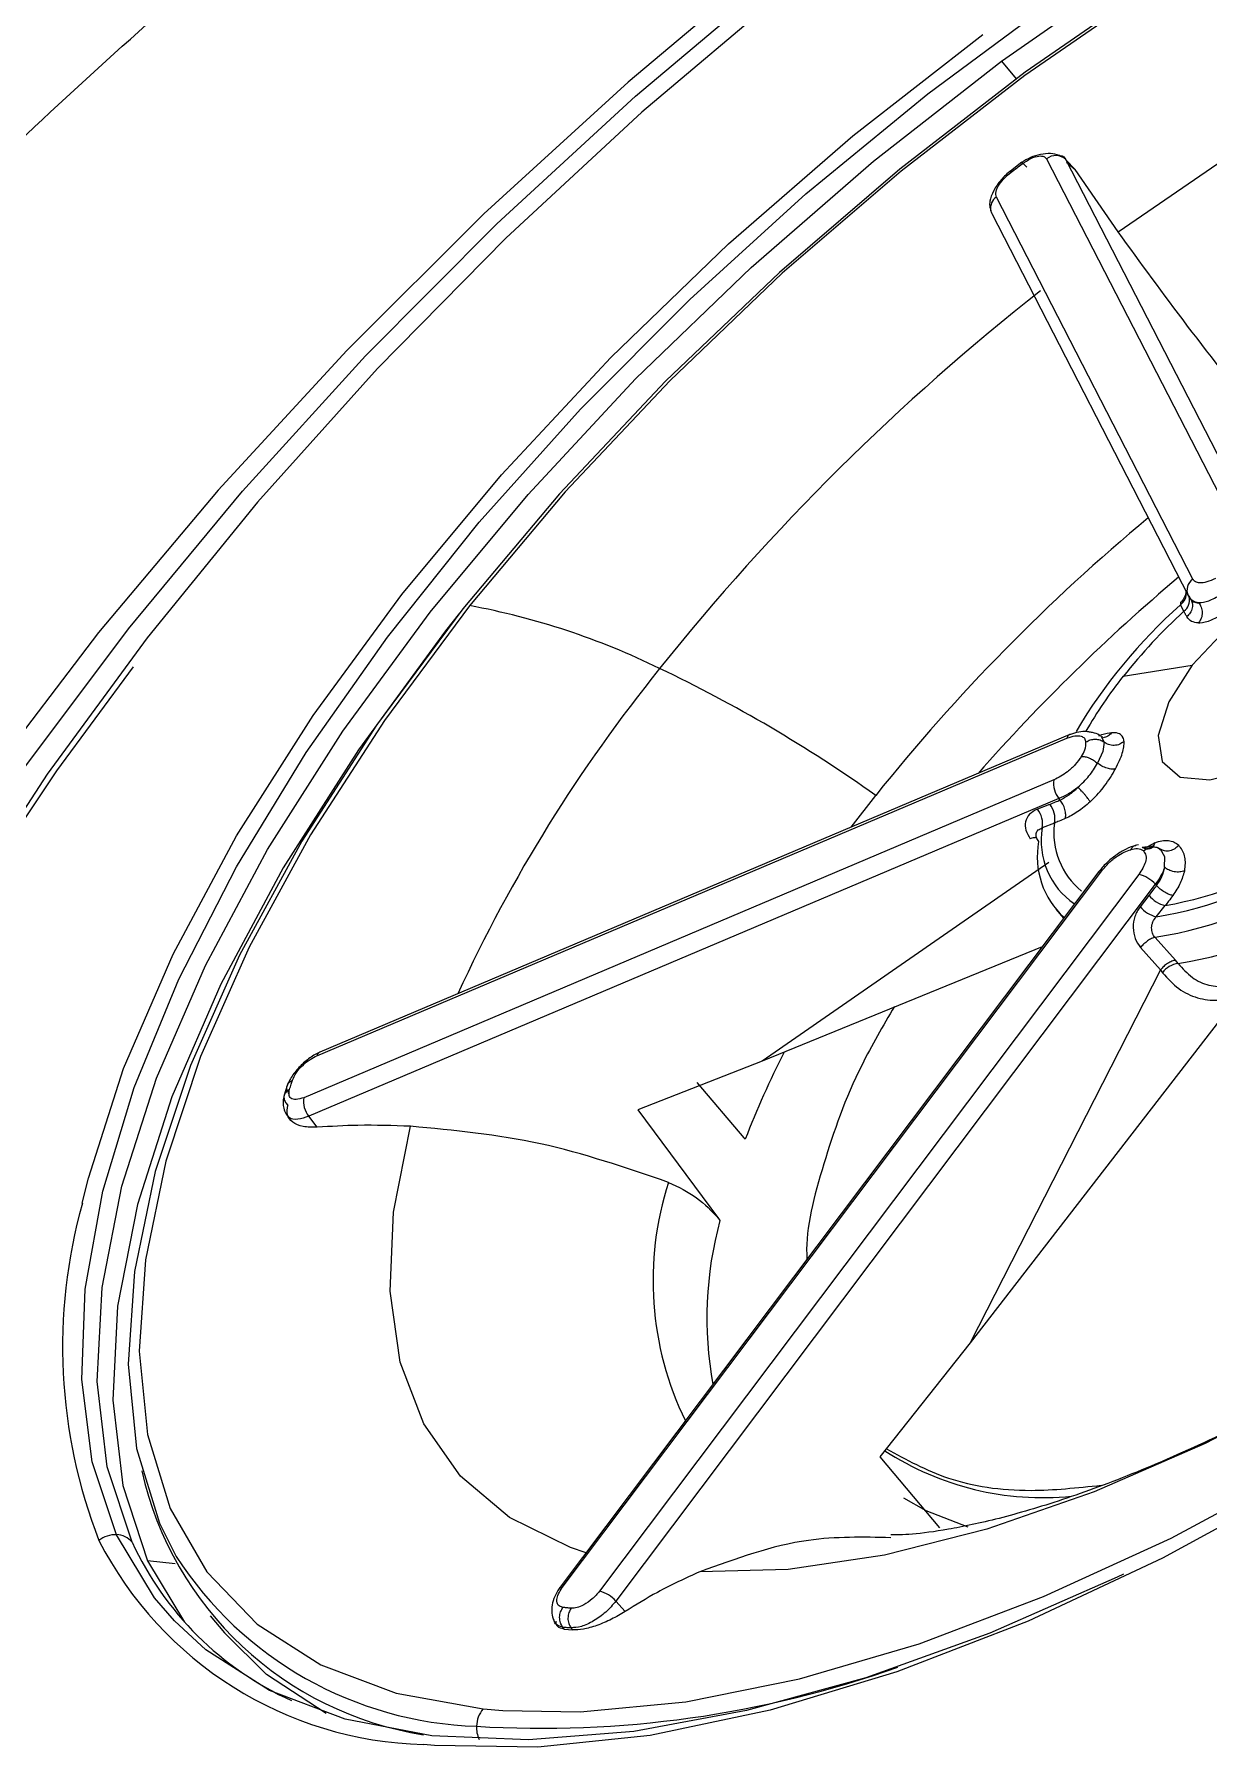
# Model space of a CAD drawing. Extents: x 400 to 501, y 484 to 634.
# Drawn here: x 481.664 to 482.629, y 518.927 to 520.336 of the extents above; entities that cross this region are included whole.
import ezdxf

# ---------------------------------------------------------------- set-up
doc = ezdxf.new("R2010")
doc.units = 0
doc.header["$MEASUREMENT"] = 0
doc.layers.add('DIM', color=3, linetype='Continuous')
doc.layers.add('GEOMETRY', color=3, linetype='Continuous', lineweight=25)

# ---------------------------------------------------------------- blocks, each defined once
blk = doc.blocks.new('2026 GRANDEE')
at = {"layer": 'GEOMETRY', "ltscale": 16}
for p, q in [((32.034, -76.5265), (32.046, -76.541)), ((32.0508, -76.6095), (32.0414, -76.6167)), ((32.0711, -76.6067), (32.2325, -76.9206)), ((32.0817, -76.6039), (32.0813, -76.6035)), ((32.0869, -76.6074), (32.2483, -76.9213)), ((32.0869, -76.6074), (32.0945, -76.6155)), ((32.0873, -76.6093), (32.0945, -76.6155)), ((32.1299, -76.6667), (32.0945, -76.6155)), ((32.1912, -76.952), (32.0298, -76.6381)), ((32.0261, -76.6517), (32.1875, -76.9655)), ((32.1838, -76.9783), (32.1811, -76.973)), ((32.1875, -76.9655), (32.1882, -76.9668)), ((32.1891, -76.968), (32.1882, -76.9668)), ((32.1906, -76.9699), (32.1908, -76.9721)), ((32.134, -77.0318), (32.1908, -77.0226)), ((31.4715, -77.3436), (32.0878, -77.0826)), ((32.0902, -77.0797), (31.4739, -77.3406)), ((32.1174, -77.0822), (32.1161, -77.0811)), ((32.1183, -77.0859), (32.1161, -77.0812)), ((32.1183, -77.0859), (32.1172, -77.0935)), ((32.1172, -77.0935), (32.1129, -77.1032)), ((32.0771, -77.117), (31.4608, -77.378)), ((32.0812, -77.1323), (31.4649, -77.3933)), ((31.9106, -77.1557), (31.9307, -77.1296)), ((32.0821, -77.1335), (32.0812, -77.1323)), ((32.0736, -77.137), (32.0635, -77.141)), ((32.0775, -77.1524), (32.0674, -77.1564)), ((32.1465, -77.1703), (32.1438, -77.1707)), ((32.1495, -77.1722), (32.1581, -77.1711)), ((32.16, -77.1685), (32.1515, -77.1732)), ((32.1655, -77.1752), (32.1623, -77.1725)), ((32.1683, -77.18), (32.1647, -77.1738)), ((32.073, -77.1848), (31.8374, -77.348)), ((32.168, -77.1887), (32.1683, -77.18)), ((32.1139, -77.1922), (31.6707, -77.7812)), ((31.6732, -77.7804), (32.1164, -77.1915)), ((32.147, -77.1946), (31.7038, -77.7835)), ((32.1604, -77.2027), (31.7172, -77.7916)), ((32.1614, -77.2038), (32.1604, -77.2027)), ((32.1552, -77.2119), (32.1479, -77.2211)), ((32.0786, -77.223), (32.085, -77.2306)), ((32.1612, -77.2294), (32.1685, -77.2202)), ((32.0674, -77.254), (31.8374, -77.348)), ((32.1483, -77.2546), (32.1646, -77.2731)), ((32.1603, -77.2463), (32.177, -77.2651)), ((32.1646, -77.2731), (32.0084, -77.5794)), ((32.1646, -77.2731), (32.1663, -77.2754)), ((32.1791, -77.2678), (32.177, -77.2651)), ((32.2289, -77.2941), (32.0084, -77.5794)), ((31.8374, -77.348), (31.7351, -77.3881)), ((31.4471, -77.3681), (31.4447, -77.376)), ((31.7836, -77.3656), (31.8224, -77.4109)), ((31.4463, -77.3826), (31.4476, -77.3844)), ((31.4719, -77.4023), (31.4649, -77.3933)), ((31.7351, -77.3881), (31.8016, -77.4774)), ((31.8223, -77.4109), (31.8235, -77.4122)), ((31.8016, -77.4774), (31.8027, -77.4788)), ((32.0084, -77.5794), (31.9342, -77.673)), ((31.9342, -77.673), (31.983, -77.7315)), ((31.3325, -77.7584), (31.3629, -77.809)), ((31.3552, -77.761), (31.3325, -77.7584)), ((31.7247, -77.8002), (31.7172, -77.7916)), ((31.3839, -77.8038), (31.3956, -77.8178)), ((31.6747, -77.8146), (31.6734, -77.8128)), ((31.6747, -77.8146), (31.6782, -77.815)), ((31.6782, -77.815), (31.6816, -77.8153)), ((31.6803, -77.8135), (31.6816, -77.8153)), ((31.6081, -77.8801), (31.6244, -77.8815))]:
    blk.add_line(p, q, dxfattribs=at)
at = {"layer": 'GEOMETRY', "ltscale": 16, "flags": 128}
for points in [[(31.3069, -77.7371), (31.2869, -77.6771), (31.2783, -77.6095), (31.2812, -77.5352), (31.2956, -77.4549), (31.3213, -77.3697), (31.3581, -77.2805), (31.4054, -77.1884), (31.4628, -77.0944), (31.5296, -76.9997), (31.605, -76.9053), (31.6881, -76.8124), (31.7779, -76.7221), (31.8733, -76.6354), (31.9734, -76.5533), (32.0768, -76.4768)], [(32.034, -76.5265), (32.1418, -76.4511), (32.2513, -76.383), (32.3611, -76.3233), (32.4697, -76.2725), (32.5758, -76.2314), (32.678, -76.2005), (32.7751, -76.1801), (32.8659, -76.1706), (32.9491, -76.172), (32.9704, -76.1742)], [(32.1593, -76.4623), (32.0535, -76.5355), (31.9505, -76.6151), (31.8516, -76.7), (31.758, -76.7894), (31.6709, -76.8819), (31.5914, -76.9765), (31.5205, -77.072), (31.4591, -77.1672), (31.4079, -77.2608), (31.3676, -77.3517), (31.3388, -77.4387), (31.3216, -77.5209), (31.3165, -77.597), (31.3234, -77.6662), (31.3423, -77.7276), (31.356, -77.7549)], [(32.7742, -76.2087), (32.768, -76.2096), (32.6747, -76.2283), (32.5764, -76.2572), (32.4742, -76.296), (32.3695, -76.3441), (32.2635, -76.401), (32.1577, -76.466), (32.0533, -76.5383), (31.9516, -76.6168), (31.8539, -76.7007), (31.7615, -76.789), (31.6755, -76.8803), (31.597, -76.9738)], [(31.9778, -76.3416), (31.8506, -76.4398), (31.7272, -76.5436), (31.6088, -76.6519), (31.4962, -76.764), (31.3904, -76.879), (31.2921, -76.9958), (31.2023, -77.1137), (31.1215, -77.2315), (31.0506, -77.3485), (30.9899, -77.4636), (30.9401, -77.5759), (30.9033, -77.6788)], [(31.0057, -77.5085), (31.0342, -77.4429), (31.0898, -77.3325), (31.1559, -77.2201), (31.2317, -77.1064), (31.3168, -76.9927), (31.4103, -76.8797), (31.5115, -76.7685), (31.6195, -76.66), (31.7334, -76.5552), (31.8522, -76.4549), (31.975, -76.36)], [(31.9761, -76.3759), (31.8554, -76.4694), (31.7386, -76.5683), (31.6269, -76.6718), (31.5213, -76.7789), (31.4227, -76.8887), (31.332, -77.0001), (31.25, -77.1121), (31.1774, -77.2237), (31.115, -77.334), (31.0633, -77.4419), (31.0227, -77.5464), (30.9937, -77.6467), (30.9765, -77.7417), (30.9712, -77.8148)], [(32.1299, -76.6667), (32.2214, -76.604), (32.3141, -76.5482), (32.4067, -76.5001), (32.4978, -76.4603), (32.586, -76.4296), (32.6702, -76.4082), (32.7492, -76.3965), (32.7635, -76.3954)], [(31.2788, -77.4648), (31.2839, -77.4442), (31.3127, -77.3541), (31.3535, -77.26), (31.4056, -77.1629), (31.4685, -77.064), (31.5413, -76.9647), (31.6232, -76.8662), (31.713, -76.7698), (31.8097, -76.6765), (31.912, -76.5877), (32.0188, -76.5044)], [(31.3198, -77.7432), (31.2993, -77.6812), (31.291, -77.6112), (31.2951, -77.534), (31.3114, -77.4506), (31.3398, -77.3621), (31.3799, -77.2695), (31.4311, -77.174), (31.4929, -77.0768), (31.5645, -76.9792), (31.645, -76.8823), (31.7333, -76.7875), (31.8284, -76.6958), (31.929, -76.6085), (32.034, -76.5265)], [(32.3315, -77.0368), (32.351, -77.0065), (32.3595, -76.9789), (32.3563, -76.9575), (32.3415, -76.9448), (32.3171, -76.9423), (32.2859, -76.9504), (32.2518, -76.968), (32.2187, -76.9931), (32.1908, -77.0226)], [(31.597, -76.9738), (31.527, -77.068), (31.4663, -77.162), (31.4158, -77.2544), (31.376, -77.3442), (31.3475, -77.4302), (31.3306, -77.5112), (31.3255, -77.5864), (31.3324, -77.6548), (31.351, -77.7154), (31.3812, -77.7675), (31.4226, -77.8106), (31.4747, -77.8439), (31.5368, -77.8672), (31.6081, -77.8801)], [(31.5888, -76.9799), (31.5773, -76.9945), (31.5057, -77.0921), (31.4439, -77.1893), (31.3926, -77.2847), (31.3525, -77.3773), (31.3241, -77.4659), (31.3078, -77.5493), (31.3038, -77.6265), (31.312, -77.6965), (31.3325, -77.7584)], [(31.3205, -77.0241), (31.2575, -77.1095), (31.1832, -77.2207), (31.1186, -77.3308), (31.0642, -77.4388), (31.0204, -77.5439), (30.9876, -77.6451), (30.9661, -77.7416), (30.9561, -77.8325), (30.9577, -77.9171), (30.9708, -77.9947), (30.9954, -78.0645), (31.0312, -78.1261), (31.0779, -78.1788), (31.1352, -78.2222), (31.2025, -78.256), (31.2793, -78.2798), (31.2833, -78.2807)], [(32.1908, -77.0226), (32.1714, -77.0529), (32.1628, -77.0804), (32.1661, -77.1019), (32.1808, -77.1146), (32.2053, -77.117), (32.2364, -77.109), (32.2706, -77.0913), (32.3036, -77.0663), (32.3315, -77.0368)], [(32.0907, -77.0795), (32.0903, -77.0796), (32.0902, -77.0797)], [(31.6244, -77.8815), (31.6878, -77.8825), (31.7748, -77.8743), (31.8681, -77.8556), (31.9664, -77.8267), (32.0686, -77.7879), (32.1733, -77.7398), (32.2793, -77.6829), (32.3851, -77.6179), (32.4895, -77.5456), (32.5912, -77.4671), (32.6889, -77.3832), (32.7813, -77.295), (32.8673, -77.2036), (32.9458, -77.1102)], [(31.6927, -77.7519), (31.68, -77.7476), (31.6299, -77.7229), (31.5895, -77.6889), (31.5594, -77.6461), (31.54, -77.5952), (31.5317, -77.5369), (31.5345, -77.472), (31.5485, -77.4015)], [(32.4558, -77.5115), (32.3866, -77.5582), (32.2939, -77.614), (32.2013, -77.6621), (32.1102, -77.7019), (32.022, -77.7326), (31.9378, -77.754), (31.8588, -77.7657), (31.7863, -77.7675)], [(32.4991, -77.5496), (32.3894, -77.6264), (32.278, -77.6956), (32.1664, -77.7564), (32.0559, -77.808), (31.948, -77.8498), (31.8441, -77.8813), (31.7453, -77.902), (31.653, -77.9117), (31.5683, -77.9103), (31.559, -77.9094)], [(31.9535, -77.7068), (31.9718, -77.7173), (32.0064, -77.7305)], [(31.3546, -77.8079), (31.3382, -77.7888), (31.3069, -77.7371)], [(32.1343, -77.7694), (32.129, -77.772), (32.0244, -77.8179), (31.9225, -77.8546), (31.8246, -77.8816), (31.7319, -77.8987), (31.6453, -77.9056), (31.566, -77.9022), (31.4949, -77.8886), (31.4327, -77.865), (31.3803, -77.8316), (31.3546, -77.8079)], [(31.4792, -77.8839), (31.4301, -77.8519), (31.3956, -77.8178)]]:
    blk.add_lwpolyline(points, dxfattribs=at)
at = {"layer": 'GEOMETRY', "ltscale": 16}
for centre, radius, start, end in [((32.0786, -76.6159), 0.0119, 46.0841, 129.2667), ((32.0364, -76.6473), 0.0114, 125.5417, 187.4568), ((32.0345, -76.6473), 0.00953, 189.1422, 207.1746), ((33.2534, -78.2256), 1.9213, 128.1679, 141.3392), ((33.1526, -78.1063), 1.5643, 129.6405, 141.3654), ((33.1899, -78.148), 1.5669, 130.1502, 138.5896), ((32.1745, -76.9638), 0.0114, 305.3232, 7.381), ((32.1973, -76.961), 0.0109, 124.3151, 204.8978), ((31.4873, -77.5674), 0.6037, 63.8738, 79.5309), ((32.4748, -77.3025), 0.4414, 131.7212, 149.2867), ((32.1773, -76.9691), 0.0113, 305.2172, 10.5197), ((32.5042, -77.3266), 0.4732, 132.6138, 141.4735), ((32.7413, -77.8237), 1.2703, 141.067, 155.287), ((31.2438, -78.0959), 1.1855, 54.5917, 64.5543), ((32.4144, -77.2554), 0.3586, 141.4308, 150.1615), ((32.0921, -77.0836), 0.00441, 116.2179, 166.5672), ((32.0847, -77.0865), 0.0187, 323.141, 2.0471), ((32.0953, -77.1203), 0.0185, 169.6824, 220.5776), ((32.0488, -77.1529), 0.019, 349.3526, 39.0233), ((32.0589, -77.1489), 0.019, 349.3523, 39.0242), ((32.1297, -77.1668), 0.0631, 170.5318, 235.4773), ((32.1389, -77.1603), 0.0619, 172.7421, 230.7229), ((32.1312, -77.18), 0.0678, 169.5048, 227.5349), ((32.1135, -76.9065), 0.3184, 279.9389, 302.9892), ((32.1057, -76.8997), 0.3344, 279.5464, 303.3817), ((32.1158, -77.1941), 0.00269, 76.0011, 135.2165), ((32.1411, -77.2196), 0.0257, 41.1244, 76.6789), ((32.1052, -76.9013), 0.3493, 279.0664, 303.8617), ((32.1744, -77.1961), 0.0248, 219.4567, 256.2514), ((32.1229, -76.9227), 0.3496, 279.2413, 303.6866), ((32.1671, -77.2053), 0.0248, 219.4557, 256.2517), ((32.1821, -77.2874), 0.0199, 98.8384, 142.7107), ((31.4758, -77.3446), 0.00441, 116.2179, 166.5673), ((32.5088, -77.6757), 0.7342, 152.8449, 158.9642), ((31.479, -77.3813), 0.0185, 169.6823, 220.5776), ((32.0109, -77.5282), 0.2632, 162.1704, 205.9749), ((31.7002, -77.583), 0.4376, 164.3259, 201.2667), ((32.1005, -77.5593), 0.3085, 164.8888, 190.133), ((32.0681, -77.4682), 0.2384, 236.9733, 275.6706), ((31.603, -77.6225), 0.2823, 192.6873, 261.0676), ((31.306, -77.7591), 0.022, 87.4814, 128.2283), ((31.3064, -77.7547), 0.0177, 40.9106, 88.2282), ((31.5671, -77.6007), 0.3088, 207.1883, 268.5045), ((31.5599, -77.6324), 0.2645, 204.7588, 245.6432), ((31.6124, -77.5895), 0.3051, 212.8388, 268.1753), ((31.6725, -77.7826), 0.00231, 71.524, 151.7091), ((31.6979, -77.8085), 0.0257, 41.1245, 76.679), ((31.6565, -77.0203), 0.8758, 266.478, 289.4967), ((31.6255, -77.8949), 0.0228, 139.6777, 178.9028), ((31.6251, -77.8953), 0.0225, 177.8198, 206.1111)]:
    blk.add_arc(centre, radius, start, end, dxfattribs=at)
for points, knots in [([(32.8339, -78.2031), (32.9208, -78.1311), (33.0946, -77.9871), (33.3377, -77.7542), (33.5632, -77.5132), (33.7668, -77.266), (33.9453, -77.0165), (34.0959, -76.7681), (34.2156, -76.5244), (34.3018, -76.289), (34.3477, -76.0847), (34.3617, -75.9109), (34.3521, -75.7651), (34.3196, -75.6321), (34.264, -75.5139), (34.1855, -75.4123), (34.0847, -75.3287), (33.9628, -75.2646), (33.8212, -75.2208), (33.6622, -75.1978), (33.4878, -75.1957), (33.3008, -75.2139), (33.082, -75.2559), (32.8303, -75.3286), (32.5471, -75.4385), (32.2606, -75.5759), (31.9756, -75.7382), (31.695, -75.921), (31.5154, -76.0587), (31.4259, -76.1274)], [0, 0, 0, 0, 0.039882, 0.079777, 0.119726, 0.159779, 0.200008, 0.240487, 0.281293, 0.322506, 0.364212, 0.395862, 0.42783, 0.460105, 0.492656, 0.525432, 0.558364, 0.591369, 0.624345, 0.6572, 0.689855, 0.722245, 0.754321, 0.796548, 0.838167, 0.879226, 0.919809, 0.960024, 1, 1, 1, 1]), ([(31.4259, -76.1274), (31.3461, -76.1929), (31.1864, -76.324), (30.9618, -76.536), (30.7514, -76.7564), (30.5586, -76.9841), (30.3856, -77.2165), (30.2351, -77.4508), (30.1098, -77.6841), (30.0125, -77.9128), (29.9456, -78.1333), (29.9121, -78.341), (29.9105, -78.5338), (29.9391, -78.6441), (29.9534, -78.6994)], [0, 0, 0, 0, 0.079883, 0.159825, 0.240049, 0.320776, 0.402228, 0.484593, 0.567999, 0.652515, 0.738135, 0.824747, 0.912138, 1, 1, 1, 1]), ([(30.2025, -78.6796), (30.1938, -78.6494), (30.1763, -78.589), (30.165, -78.4889), (30.1646, -78.3831), (30.1758, -78.2714), (30.1978, -78.1571), (30.2303, -78.0382), (30.2735, -77.9144), (30.328, -77.7854), (30.3921, -77.6552), (30.4671, -77.5204), (30.5533, -77.3824), (30.6484, -77.2448), (30.7454, -77.1162), (30.8424, -76.9971), (30.9695, -76.8511), (31.1339, -76.679), (31.3414, -76.4834), (31.4878, -76.3633), (31.5603, -76.3039)], [0, 0, 0, 0, 0.052982, 0.105662, 0.15804, 0.210116, 0.261892, 0.310211, 0.3624, 0.415054, 0.465276, 0.515507, 0.571094, 0.623346, 0.672262, 0.717838, 0.760073, 0.841499, 0.921477, 1, 1, 1, 1]), ([(32.0417, -76.6178), (32.0434, -76.6165), (32.0465, -76.6142), (32.0495, -76.6119), (32.0509, -76.6108)], [0, 0, 0, 0, 0.560002, 1, 1, 1, 1]), ([(32.0814, -76.6038), (32.0791, -76.6032), (32.0746, -76.6019), (32.0662, -76.6028), (32.0578, -76.6053), (32.0529, -76.6083), (32.0505, -76.6097)], [0, 0, 0, 0, 0.260334, 0.515556, 0.762348, 1, 1, 1, 1]), ([(32.0548, -76.6136), (32.054, -76.6128), (32.0525, -76.611), (32.0509, -76.6096), (32.0503, -76.6094), (32.0507, -76.6104), (32.0509, -76.6108)], [0, 0, 0, 0, 0.241096, 0.500001, 0.758905, 1, 1, 1, 1]), ([(32.0509, -76.6108), (32.0533, -76.6092), (32.0582, -76.606), (32.0646, -76.6041), (32.0691, -76.6044), (32.0704, -76.606), (32.0711, -76.6067)], [0, 0, 0, 0, 0.278691, 0.558021, 0.778955, 1, 1, 1, 1]), ([(32.081, -76.6039), (32.0815, -76.6039), (32.0846, -76.6038), (32.0858, -76.6058), (32.0869, -76.6074)], [0, 0, 0, 0, 0.146095, 1, 1, 1, 1]), ([(32.0416, -76.6165), (32.0402, -76.6176), (32.0374, -76.6199), (32.0323, -76.6254), (32.0271, -76.6329), (32.0244, -76.6403), (32.0241, -76.6457), (32.0248, -76.6479), (32.0252, -76.649)], [0, 0, 0, 0, 0.120069, 0.239857, 0.48236, 0.73372, 0.864524, 1, 1, 1, 1]), ([(32.0298, -76.6381), (32.0295, -76.6367), (32.0289, -76.6338), (32.0318, -76.628), (32.0363, -76.6224), (32.0399, -76.6193), (32.0417, -76.6178)], [0, 0, 0, 0, 0.278443, 0.557745, 0.778799, 1, 1, 1, 1]), ([(32.0417, -76.6178), (32.0415, -76.6174), (32.041, -76.6165), (32.0414, -76.6164), (32.0421, -76.6172), (32.0423, -76.6173)], [0, 0, 0, 0, 0.409698, 0.849659, 1, 1, 1, 1]), ([(32.2516, -76.8269), (32.2294, -76.7988), (32.1851, -76.7427), (32.1483, -76.692), (32.1299, -76.6667)], [0, 0, 0, 0, 0.499999, 1, 1, 1, 1]), ([(32.1857, -76.9623), (32.1856, -76.9629), (32.1854, -76.964), (32.1844, -76.9672), (32.1827, -76.9695), (32.1816, -76.9709)], [0, 0, 0, 0, 0.283992, 0.545179, 1, 1, 1, 1]), ([(32.2098, -76.9514), (32.2074, -76.9525), (32.2026, -76.9547), (32.197, -76.9553), (32.1931, -76.9544), (32.1918, -76.9528), (32.1912, -76.952)], [0, 0, 0, 0, 0.279335, 0.557392, 0.776893, 1, 1, 1, 1]), ([(32.1816, -76.9709), (32.1815, -76.9709), (32.1813, -76.9708), (32.181, -76.9712), (32.181, -76.9723), (32.1811, -76.973)], [0, 0, 0, 0, 0.007804, 0.329115, 1, 1, 1, 1]), ([(32.1891, -76.968), (32.1897, -76.9691), (32.1911, -76.9714), (32.191, -76.9757), (32.1894, -76.9798), (32.1873, -76.9818), (32.1862, -76.9828)], [0, 0, 0, 0, 0.240868, 0.5, 0.759132, 1, 1, 1, 1]), ([(32.1878, -76.9654), (32.1879, -76.9656), (32.1884, -76.9665), (32.1888, -76.9673), (32.1891, -76.968)], [0, 0, 0, 0, 0.242694, 1, 1, 1, 1]), ([(32.196, -76.9714), (32.1943, -76.971), (32.1908, -76.9703), (32.1891, -76.968), (32.1882, -76.9668)], [0, 0, 0, 0, 0.500163, 1, 1, 1, 1]), ([(32.1891, -76.968), (32.1899, -76.969), (32.1915, -76.9712), (32.1945, -76.9713), (32.196, -76.9714)], [0, 0, 0, 0, 0.497544, 1, 1, 1, 1]), ([(32.196, -76.9713), (32.1987, -76.971), (32.2039, -76.9705), (32.2108, -76.9667), (32.2143, -76.9647)], [0, 0, 0, 0, 0.497946, 1, 1, 1, 1]), ([(32.196, -76.9714), (32.1968, -76.9725), (32.1984, -76.9749), (32.1991, -76.9794), (32.1985, -76.984), (32.1969, -76.9864), (32.1962, -76.9876)], [0, 0, 0, 0, 0.239433, 0.498119, 0.757851, 1, 1, 1, 1]), ([(32.1862, -76.9828), (32.1858, -76.982), (32.185, -76.9805), (32.1842, -76.979), (32.1838, -76.9783)], [0, 0, 0, 0, 0.559971, 1, 1, 1, 1]), ([(32.1959, -76.9879), (32.1938, -76.9877), (32.1896, -76.9873), (32.1874, -76.9843), (32.1862, -76.9828)], [0, 0, 0, 0, 0.499734, 1, 1, 1, 1]), ([(32.1959, -76.9879), (32.1963, -76.9879), (32.1994, -76.9878), (32.2065, -76.986), (32.2149, -76.9812), (32.2193, -76.9787)], [0, 0, 0, 0, 0.057432, 0.507164, 1, 1, 1, 1]), ([(32.1962, -76.9876), (32.1962, -76.9877), (32.1961, -76.9878), (32.196, -76.9879), (32.1959, -76.9879)], [0, 0, 0, 0, 0.561783, 1, 1, 1, 1]), ([(32.0878, -77.0826), (32.0901, -77.0818), (32.0946, -77.0803), (32.0994, -77.0807), (32.1024, -77.0825), (32.1031, -77.0847), (32.1034, -77.0858)], [0, 0, 0, 0, 0.279483, 0.558942, 0.778157, 1, 1, 1, 1]), ([(32.1072, -77.0778), (32.1062, -77.0776), (32.1033, -77.0769), (32.0975, -77.0773), (32.0929, -77.0788), (32.0907, -77.0795)], [0, 0, 0, 0, 0.205378, 0.608277, 1, 1, 1, 1]), ([(32.1155, -77.081), (32.1139, -77.0799), (32.1115, -77.0784), (32.1083, -77.078), (32.1072, -77.0778)], [0, 0, 0, 0, 0.668301, 1, 1, 1, 1]), ([(32.114, -77.0806), (32.1148, -77.0803), (32.119, -77.0787), (32.122, -77.0784), (32.1245, -77.0782)], [0, 0, 0, 0, 0.205964, 1, 1, 1, 1]), ([(32.1242, -77.0785), (32.1233, -77.0795), (32.1214, -77.0815), (32.1188, -77.082), (32.1175, -77.0823)], [0, 0, 0, 0, 0.483036, 1, 1, 1, 1]), ([(32.1347, -77.0854), (32.1336, -77.0862), (32.1313, -77.0879), (32.1266, -77.0888), (32.122, -77.0882), (32.1195, -77.0866), (32.1183, -77.0859)], [0, 0, 0, 0, 0.240554, 0.500027, 0.759485, 1, 1, 1, 1]), ([(32.1245, -77.0782), (32.1244, -77.0783), (32.1244, -77.0784), (32.1243, -77.0785), (32.1242, -77.0785)], [0, 0, 0, 0, 0.558215, 1, 1, 1, 1]), ([(32.1347, -77.0854), (32.1347, -77.0849), (32.1345, -77.0837), (32.1341, -77.0825), (32.1333, -77.081), (32.1317, -77.0791), (32.1287, -77.0782), (32.1259, -77.0782), (32.1249, -77.0782), (32.1246, -77.0782), (32.1245, -77.0782)], [0, 0, 0, 0, 0.088151, 0.245551, 0.275567, 0.493536, 0.84661, 0.948841, 0.980855, 1, 1, 1, 1]), ([(32.1277, -77.1078), (32.1289, -77.1055), (32.1312, -77.101), (32.1334, -77.095), (32.1348, -77.0895), (32.1347, -77.0868), (32.1347, -77.0854)], [0, 0, 0, 0, 0.25044, 0.499721, 0.749135, 1, 1, 1, 1]), ([(32.0997, -77.0977), (32.0981, -77.0999), (32.095, -77.1043), (32.087, -77.1117), (32.0808, -77.115), (32.0771, -77.117)], [0, 0, 0, 0, 0.280872, 0.563481, 1, 1, 1, 1]), ([(32.0968, -77.123), (32.1, -77.12), (32.1065, -77.1138), (32.1108, -77.1068), (32.1129, -77.1032)], [0, 0, 0, 0, 0.497296, 1, 1, 1, 1]), ([(32.0997, -77.0977), (32.1006, -77.0977), (32.1026, -77.0977), (32.1062, -77.0988), (32.1098, -77.1007), (32.1119, -77.1024), (32.1129, -77.1032)], [0, 0, 0, 0, 0.25, 0.5, 0.75, 1, 1, 1, 1]), ([(32.1277, -77.1078), (32.1268, -77.1079), (32.1249, -77.1083), (32.1208, -77.1075), (32.1165, -77.1057), (32.1141, -77.104), (32.1129, -77.1032)], [0, 0, 0, 0, 0.2404964, 0.4999668, 0.7594557, 1, 1, 1, 1]), ([(32.1068, -77.135), (32.1073, -77.1346), (32.1116, -77.1305), (32.1196, -77.1215), (32.125, -77.1125), (32.1277, -77.1078)], [0, 0, 0, 0, 0.0584, 0.507268, 1, 1, 1, 1]), ([(32.0968, -77.1231), (32.0942, -77.125), (32.089, -77.1287), (32.0838, -77.1311), (32.0812, -77.1323)], [0, 0, 0, 0, 0.500163, 1, 1, 1, 1]), ([(32.0821, -77.1335), (32.0847, -77.1322), (32.0897, -77.1296), (32.0945, -77.1252), (32.0968, -77.1231)], [0, 0, 0, 0, 0.497544, 1, 1, 1, 1]), ([(32.1068, -77.135), (32.1064, -77.1343), (32.1058, -77.1333), (32.1043, -77.1313), (32.103, -77.1296), (32.1015, -77.1278), (32.0994, -77.1256), (32.0978, -77.1241), (32.0968, -77.1231)], [0, 0, 0, 0, 0.239694, 0.368513, 0.5, 0.631487, 0.760306, 1, 1, 1, 1]), ([(32.0635, -77.141), (32.0612, -77.1422), (32.0566, -77.1447), (32.0533, -77.1511), (32.0533, -77.1584), (32.0563, -77.163), (32.0577, -77.1653)], [0, 0, 0, 0, 0.255068, 0.505102, 0.752739, 1, 1, 1, 1]), ([(32.0736, -77.137), (32.0752, -77.1364), (32.0781, -77.1352), (32.0809, -77.134), (32.0821, -77.1335)], [0, 0, 0, 0, 0.559996, 1, 1, 1, 1]), ([(32.0864, -77.1487), (32.0866, -77.1477), (32.087, -77.1455), (32.0863, -77.1412), (32.0846, -77.1369), (32.0829, -77.1346), (32.0821, -77.1335)], [0, 0, 0, 0, 0.240868, 0.5, 0.759132, 1, 1, 1, 1]), ([(32.1068, -77.135), (32.1035, -77.1378), (32.0968, -77.1435), (32.0899, -77.147), (32.0864, -77.1487)], [0, 0, 0, 0, 0.499734, 1, 1, 1, 1]), ([(32.0646, -77.1676), (32.0642, -77.1671), (32.0635, -77.166), (32.0628, -77.1642), (32.0624, -77.1625), (32.0626, -77.1609), (32.0631, -77.1593), (32.0645, -77.1575), (32.0663, -77.1569), (32.0674, -77.1564)], [0, 0, 0, 0, 0.1156246, 0.2328761, 0.3523755, 0.4746957, 0.6003469, 0.7297696, 1, 1, 1, 1]), ([(32.0864, -77.1487), (32.0847, -77.1494), (32.0818, -77.1507), (32.0788, -77.1519), (32.0775, -77.1524)], [0, 0, 0, 0, 0.559971, 1, 1, 1, 1]), ([(32.0619, -77.1645), (32.0613, -77.1645), (32.0601, -77.1645), (32.0585, -77.165), (32.0577, -77.1653)], [0, 0, 0, 0, 0.500899, 1, 1, 1, 1]), ([(32.1446, -77.1706), (32.1418, -77.1715), (32.1365, -77.1733), (32.128, -77.1786), (32.1199, -77.1851), (32.1158, -77.1901), (32.1137, -77.1926)], [0, 0, 0, 0, 0.253292, 0.502076, 0.74965, 1, 1, 1, 1]), ([(32.1164, -77.1915), (32.1183, -77.1893), (32.122, -77.1849), (32.1285, -77.1798), (32.1348, -77.1761), (32.1384, -77.1749), (32.1402, -77.1743)], [0, 0, 0, 0, 0.279241, 0.558489, 0.777524, 1, 1, 1, 1]), ([(32.1402, -77.1743), (32.1407, -77.1734), (32.1418, -77.1717), (32.1433, -77.1706), (32.1443, -77.1707), (32.1443, -77.1707)], [0, 0, 0, 0, 0.4897358, 0.9794717, 1, 1, 1, 1]), ([(32.1507, -77.1753), (32.1492, -77.1745), (32.1465, -77.173), (32.1422, -77.1739), (32.1402, -77.1743)], [0, 0, 0, 0, 0.559115, 1, 1, 1, 1]), ([(32.1558, -77.1735), (32.1548, -77.1737), (32.1527, -77.1741), (32.1505, -77.1728), (32.1495, -77.1722)], [0, 0, 0, 0, 0.5160582, 1, 1, 1, 1]), ([(32.1507, -77.1753), (32.1517, -77.1745), (32.1539, -77.1728), (32.1577, -77.1718), (32.1616, -77.172), (32.1637, -77.1732), (32.1647, -77.1738)], [0, 0, 0, 0, 0.25, 0.5, 0.75, 1, 1, 1, 1]), ([(32.16, -77.1685), (32.1596, -77.1696), (32.1586, -77.1718), (32.1569, -77.1735), (32.1558, -77.1735), (32.1558, -77.1735)], [0, 0, 0, 0, 0.4782318, 0.9940741, 1, 1, 1, 1]), ([(32.16, -77.1685), (32.162, -77.1679), (32.1659, -77.1667), (32.1712, -77.1666), (32.176, -77.1677), (32.1784, -77.1696), (32.1797, -77.1705)], [0, 0, 0, 0, 0.251184, 0.500061, 0.748907, 1, 1, 1, 1]), ([(32.1797, -77.1705), (32.1786, -77.1716), (32.1765, -77.1738), (32.1723, -77.1754), (32.168, -77.1756), (32.1658, -77.1744), (32.1647, -77.1738)], [0, 0, 0, 0, 0.240496, 0.499966, 0.759455, 1, 1, 1, 1]), ([(32.1844, -77.1916), (32.1845, -77.1911), (32.1853, -77.1866), (32.1853, -77.1782), (32.1816, -77.1732), (32.1797, -77.1705)], [0, 0, 0, 0, 0.0622889, 0.5072694, 1, 1, 1, 1]), ([(32.1507, -77.1753), (32.1515, -77.1765), (32.1532, -77.1787), (32.1527, -77.1854), (32.1491, -77.1911), (32.147, -77.1946)], [0, 0, 0, 0, 0.281549, 0.563971, 1, 1, 1, 1]), ([(32.1681, -77.1887), (32.1672, -77.1909), (32.1655, -77.1954), (32.1621, -77.2003), (32.1604, -77.2027)], [0, 0, 0, 0, 0.500163, 1, 1, 1, 1]), ([(32.1614, -77.2038), (32.163, -77.2013), (32.1663, -77.1962), (32.1675, -77.1912), (32.1681, -77.1887)], [0, 0, 0, 0, 0.497544, 1, 1, 1, 1]), ([(32.1844, -77.1916), (32.1831, -77.192), (32.1812, -77.1926), (32.1782, -77.1927), (32.1759, -77.1924), (32.1735, -77.1918), (32.1707, -77.1907), (32.1691, -77.1895), (32.1681, -77.1887)], [0, 0, 0, 0, 0.239694, 0.368513, 0.5, 0.631487, 0.760306, 1, 1, 1, 1]), ([(32.1844, -77.1916), (32.1834, -77.195), (32.1816, -77.2017), (32.1771, -77.2085), (32.1748, -77.2118)], [0, 0, 0, 0, 0.499734, 1, 1, 1, 1]), ([(32.1552, -77.2119), (32.1564, -77.2104), (32.1585, -77.2077), (32.1605, -77.205), (32.1614, -77.2038)], [0, 0, 0, 0, 0.559996, 1, 1, 1, 1]), ([(32.1748, -77.2118), (32.1739, -77.2117), (32.1719, -77.2113), (32.1682, -77.2093), (32.1644, -77.2067), (32.1624, -77.2048), (32.1614, -77.2038)], [0, 0, 0, 0, 0.240868, 0.5, 0.759132, 1, 1, 1, 1]), ([(32.1748, -77.2118), (32.1737, -77.2134), (32.1716, -77.2162), (32.1694, -77.219), (32.1685, -77.2202)], [0, 0, 0, 0, 0.559971, 1, 1, 1, 1]), ([(32.1479, -77.2211), (32.1463, -77.2236), (32.1431, -77.2287), (32.1418, -77.2382), (32.1433, -77.2475), (32.1466, -77.2523), (32.1483, -77.2546)], [0, 0, 0, 0, 0.254058, 0.503802, 0.751539, 1, 1, 1, 1]), ([(32.1603, -77.2463), (32.1598, -77.2458), (32.1589, -77.2447), (32.158, -77.2428), (32.1575, -77.2406), (32.1573, -77.2383), (32.1576, -77.236), (32.1586, -77.2327), (32.1601, -77.2307), (32.1612, -77.2294)], [0, 0, 0, 0, 0.1156565, 0.2329303, 0.3524426, 0.4747663, 0.6004121, 0.7298209, 1, 1, 1, 1]), ([(32.1603, -77.2463), (32.1593, -77.2466), (32.1574, -77.2471), (32.1541, -77.2491), (32.1509, -77.2516), (32.1491, -77.2536), (32.1483, -77.2546)], [0, 0, 0, 0, 0.249188, 0.5, 0.750812, 1, 1, 1, 1]), ([(32.1791, -77.2678), (32.1828, -77.2719), (32.1902, -77.28), (32.2042, -77.2865), (32.2141, -77.2868), (32.2189, -77.287)], [0, 0, 0, 0, 0.342335, 0.675357, 1, 1, 1, 1]), ([(32.1663, -77.2754), (32.1706, -77.2801), (32.179, -77.2893), (32.1949, -77.2967), (32.2119, -77.2991), (32.2232, -77.2958), (32.2289, -77.2941)], [0, 0, 0, 0, 0.2518921, 0.5004328, 0.7498463, 1, 1, 1, 1]), ([(31.946, -77.3031), (31.9366, -77.3192), (31.9105, -77.3641), (31.8869, -77.4327), (31.8727, -77.4865), (31.8741, -77.5094), (31.8742, -77.5107)], [0, 0, 0, 0, 0.212926, 0.59476, 0.976594, 1, 1, 1, 1]), ([(31.4746, -77.3404), (31.4731, -77.341), (31.4703, -77.3424), (31.4644, -77.3462), (31.4574, -77.3521), (31.4518, -77.359), (31.4485, -77.3645), (31.4475, -77.3671), (31.4471, -77.3684)], [0, 0, 0, 0, 0.127158, 0.251658, 0.497283, 0.744314, 0.870518, 1, 1, 1, 1]), ([(31.4515, -77.3636), (31.4524, -77.3616), (31.4543, -77.3574), (31.4598, -77.3512), (31.4659, -77.3464), (31.4696, -77.3445), (31.4715, -77.3436)], [0, 0, 0, 0, 0.278691, 0.558021, 0.778955, 1, 1, 1, 1]), ([(31.4491, -77.3713), (31.4481, -77.3719), (31.4459, -77.3731), (31.4444, -77.3761), (31.4444, -77.3794), (31.4456, -77.3816), (31.4463, -77.3826)], [0, 0, 0, 0, 0.241095, 0.499999, 0.758904, 1, 1, 1, 1]), ([(31.4487, -77.3748), (31.4481, -77.3738), (31.4468, -77.3717), (31.4468, -77.3683), (31.4484, -77.3654), (31.4505, -77.3642), (31.4515, -77.3636)], [0, 0, 0, 0, 0.241096, 0.500001, 0.758905, 1, 1, 1, 1]), ([(31.4608, -77.378), (31.4586, -77.3787), (31.4541, -77.3801), (31.45, -77.3788), (31.4483, -77.3757), (31.4488, -77.3728), (31.4491, -77.3713)], [0, 0, 0, 0, 0.2784431, 0.5577447, 0.7787986, 1, 1, 1, 1]), ([(31.4491, -77.3713), (31.4495, -77.3699), (31.4503, -77.3673), (31.4511, -77.3648), (31.4515, -77.3636)], [0, 0, 0, 0, 0.560002, 1, 1, 1, 1]), ([(31.4447, -77.3763), (31.4443, -77.3778), (31.4435, -77.381), (31.4439, -77.3857), (31.4452, -77.3901), (31.447, -77.3924), (31.4479, -77.3936)], [0, 0, 0, 0, 0.222326, 0.479018, 0.73899, 1, 1, 1, 1]), ([(31.4719, -77.4023), (31.4678, -77.4023), (31.4598, -77.4023), (31.4511, -77.3986), (31.4464, -77.3925), (31.4472, -77.3871), (31.4476, -77.3844)], [0, 0, 0, 0, 0.261462, 0.513456, 0.758606, 1, 1, 1, 1]), ([(31.4649, -77.3933), (31.4618, -77.3943), (31.4556, -77.3963), (31.4497, -77.3958), (31.4484, -77.3937), (31.4482, -77.3932)], [0, 0, 0, 0, 0.439368, 0.87793, 1, 1, 1, 1]), ([(31.5485, -77.4015), (31.534, -77.401), (31.5082, -77.4001), (31.483, -77.4016), (31.4719, -77.4023)], [0, 0, 0, 0, 0.560165, 1, 1, 1, 1]), ([(31.7603, -77.4476), (31.7254, -77.4356), (31.6556, -77.4116), (31.5842, -77.4049), (31.5485, -77.4015)], [0, 0, 0, 0, 0.500491, 1, 1, 1, 1]), ([(31.7603, -77.4476), (31.7685, -77.4514), (31.7847, -77.459), (31.796, -77.4713), (31.8016, -77.4774)], [0, 0, 0, 0, 0.499405, 1, 1, 1, 1]), ([(32.4738, -77.4984), (32.4634, -77.5059), (32.4269, -77.5321), (32.3641, -77.5731), (32.2871, -77.6183), (32.2133, -77.6562), (32.1448, -77.6865), (32.0834, -77.7092), (32.031, -77.7245), (31.9889, -77.7334), (31.9592, -77.7371), (31.9462, -77.7373), (31.9433, -77.7372), (31.943, -77.7372)], [0, 0, 0, 0, 0.045662, 0.15881, 0.270902, 0.381324, 0.48958, 0.595223, 0.697917, 0.797554, 0.894413, 0.989337, 1, 1, 1, 1]), ([(31.9395, -77.6664), (31.9557, -77.6753), (31.9888, -77.6938), (32.0495, -77.7033), (32.0963, -77.6985), (32.1159, -77.6964)], [0, 0, 0, 0, 0.355194, 0.728761, 1, 1, 1, 1]), ([(31.9431, -77.7395), (31.9204, -77.739), (31.8672, -77.738), (31.8158, -77.7567), (31.7863, -77.7675)], [0, 0, 0, 0, 0.42539, 1, 1, 1, 1]), ([(31.7863, -77.7675), (31.7746, -77.7728), (31.7535, -77.7824), (31.7335, -77.7948), (31.7247, -77.8002)], [0, 0, 0, 0, 0.560166, 1, 1, 1, 1]), ([(31.6706, -77.7813), (31.6693, -77.7835), (31.6666, -77.7878), (31.6646, -77.7949), (31.6642, -77.8018), (31.6655, -77.8056), (31.6661, -77.8075)], [0, 0, 0, 0, 0.241329, 0.489387, 0.743167, 1, 1, 1, 1]), ([(31.6737, -77.7968), (31.6722, -77.7963), (31.6692, -77.7954), (31.6683, -77.791), (31.6697, -77.7857), (31.6721, -77.7822), (31.6732, -77.7804)], [0, 0, 0, 0, 0.278691, 0.558021, 0.778955, 1, 1, 1, 1]), ([(31.7172, -77.7916), (31.7146, -77.7947), (31.7092, -77.8009), (31.6989, -77.8083), (31.6885, -77.8131), (31.683, -77.8134), (31.6803, -77.8135)], [0, 0, 0, 0, 0.250249, 0.50004, 0.749811, 1, 1, 1, 1]), ([(31.7038, -77.7835), (31.7019, -77.7857), (31.6981, -77.7901), (31.6912, -77.7948), (31.6851, -77.7973), (31.682, -77.7974), (31.6805, -77.7975)], [0, 0, 0, 0, 0.278443, 0.557745, 0.778799, 1, 1, 1, 1]), ([(31.6734, -77.8128), (31.6711, -77.8123), (31.6674, -77.8114), (31.6666, -77.8081), (31.6664, -77.8068)], [0, 0, 0, 0, 0.62521, 1, 1, 1, 1]), ([(31.6747, -77.8146), (31.6726, -77.8141), (31.6683, -77.8131), (31.6682, -77.8098), (31.6682, -77.8082)], [0, 0, 0, 0, 0.495374, 1, 1, 1, 1]), ([(31.6734, -77.8128), (31.6727, -77.8117), (31.6713, -77.8094), (31.6708, -77.8049), (31.6715, -77.8004), (31.673, -77.798), (31.6737, -77.7968)], [0, 0, 0, 0, 0.241096, 0.500001, 0.758905, 1, 1, 1, 1]), ([(31.6805, -77.7975), (31.6792, -77.7974), (31.6769, -77.7971), (31.6747, -77.7969), (31.6737, -77.7968)], [0, 0, 0, 0, 0.560002, 1, 1, 1, 1]), ([(31.6805, -77.7975), (31.6798, -77.7986), (31.6783, -77.801), (31.6776, -77.8056), (31.6782, -77.81), (31.6796, -77.8124), (31.6803, -77.8135)], [0, 0, 0, 0, 0.241095, 0.499999, 0.758904, 1, 1, 1, 1]), ([(31.7247, -77.8002), (31.7211, -77.8024), (31.714, -77.8066), (31.7017, -77.8118), (31.6901, -77.8152), (31.6844, -77.8153), (31.6816, -77.8153)], [0, 0, 0, 0, 0.261463, 0.513456, 0.758607, 1, 1, 1, 1]), ([(31.6734, -77.8128), (31.674, -77.8129), (31.6751, -77.813), (31.6763, -77.8131), (31.6768, -77.8132)], [0, 0, 0, 0, 0.5599992, 1, 1, 1, 1]), ([(31.6768, -77.8132), (31.6774, -77.8132), (31.6786, -77.8133), (31.6798, -77.8134), (31.6803, -77.8135)], [0, 0, 0, 0, 0.560002, 1, 1, 1, 1])]:
    blk.add_open_spline(points, degree=3, knots=knots, dxfattribs=at)
for points in [[(32.1034, -77.0857), (32.1046, -77.0851), (32.1069, -77.0838), (32.111, -77.0833), (32.1151, -77.0839), (32.1173, -77.0852), (32.1183, -77.0859)], [(32.177, -77.2651), (32.176, -77.2653), (32.174, -77.2657), (32.1705, -77.2676), (32.1672, -77.2701), (32.1655, -77.2721), (32.1646, -77.2731)]]:
    blk.add_open_spline(points, degree=3, dxfattribs=at)

msp = doc.modelspace()

# ---------------------------------------------------------------- block references
at = {"layer": 'DIM'}
msp.add_blockref('2026 GRANDEE', (450.4248, 596.8403), dxfattribs=at)

doc.saveas('drawing.dxf')
